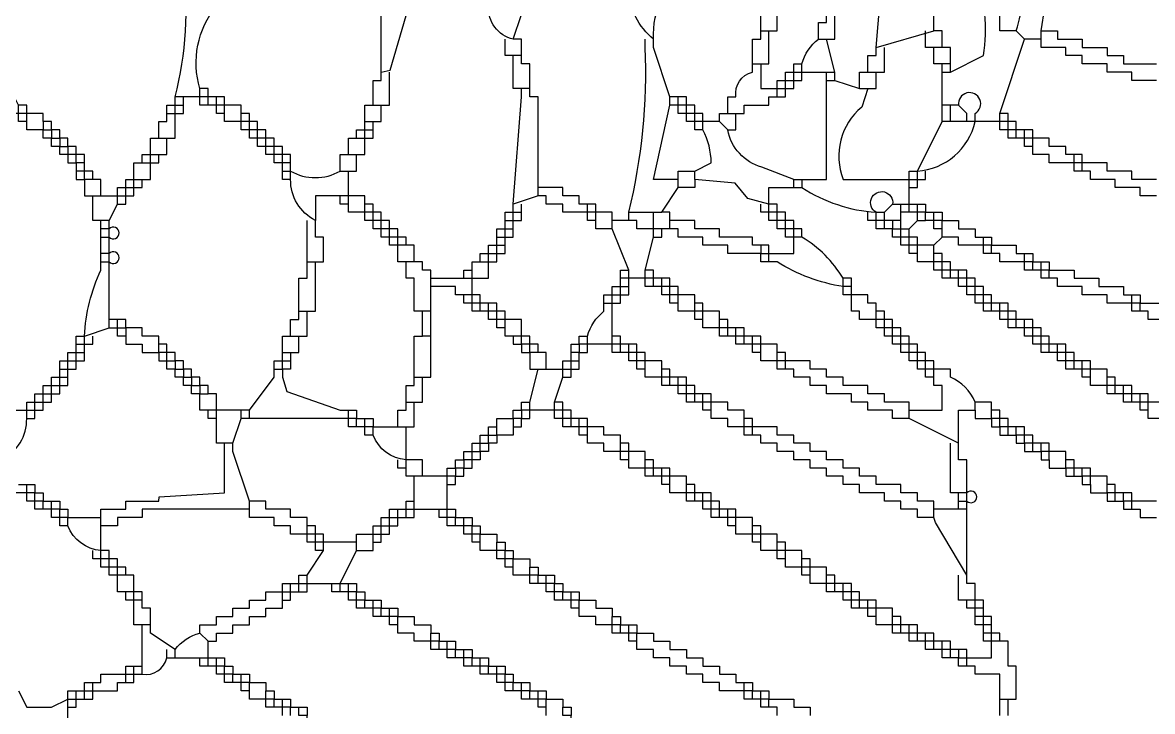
# Model space of a CAD drawing. Extents: x 21 to 958, y 17 to 450.
# Drawn here: x 709.5 to 846.5, y 216.5 to 300 of the extents above; entities that cross this region are included whole.
import ezdxf

# ---------------------------------------------------------------- set-up
doc = ezdxf.new("R2010")
doc.units = 0
doc.layers.get('0').update_dxf_attribs({"linetype": 'CONTINUOUS'})

msp = doc.modelspace()

# ---------------------------------------------------------------- linework, layer by layer
at = {"color": 255, "linetype": 'CONTINUOUS'}
for points in [[(821, 294), (822, 294), (826, 296, 0.136088), (825, 306), (826, 307, -0.232909), (826, 318), (827, 318), (827, 320), (827, 321), (827, 323), (828, 323), (828, 324), (828, 325), (828, 329), (828, 330)], [(830, 286), (830, 287), (829, 287), (829, 288), (828, 288), (828, 289), (831, 298), (830, 299), (828, 299), (828, 306), (828, 307, 0.10594), (829, 320), (827, 320), (826, 320)], [(786, 298, -0.216609), (783, 304), (783, 305), (783, 306), (781, 306), (781, 308), (780, 308), (780, 309), (779, 309), (779, 310), (779, 311), (779, 315)], [(712, 288), (712, 287), (713, 287), (713, 286), (714, 286), (714, 285), (715, 285), (715, 284), (715, 283), (716, 283), (716, 282), (716, 281), (717, 281), (717, 279), (719, 279), (721, 279), (722, 279), (722, 280), (723, 280), (723, 281), (723, 283), (724, 283), (724, 284), (725, 284), (725, 286), (726, 286), (728, 286), (728, 288), (728, 289), (728, 290), (728, 291, 0.092983), (729, 307)], [(794, 288), (794, 289), (795, 289), (795, 291), (796, 291, -0.389934), (798, 294), (798, 295), (798, 298), (799, 298), (799, 299), (799, 305), (799, 306), (799, 307)], [(830, 299, 0.081487), (831, 307), (828, 307), (826, 307), (825, 306), (823, 306), (822, 306)], [(732, 290), (731, 290), (731, 291), (731, 292, -0.249213), (733, 302), (735, 302), (735, 303), (736, 303), (736, 304), (736, 305), (737, 305)], [(788, 275), (788, 276), (788, 277), (787, 277), (789, 280), (789, 281), (786, 281), (788, 290), (788, 291), (786, 297), (786, 298, -0.116062), (787, 303)], [(772, 279), (772, 280), (772, 291), (771, 291), (771, 292), (771, 295), (770, 295), (770, 296), (770, 298), (769, 298, -0.370696), (766, 302)], [(801, 291), (801, 292), (801, 293), (802, 293), (802, 294), (803, 294), (803, 295), (804, 295, -0.165178), (806, 298), (808, 298), (808, 300), (808, 301)], [(783, 276), (783, 277, 0.071872), (785, 297), (785, 298)], [(744, 271), (746, 271), (746, 274), (745, 274), (745, 275), (745, 276, -0.28398), (742, 281), (742, 282), (742, 283), (742, 284), (741, 284), (741, 285), (740, 285), (740, 286), (739, 286), (739, 287), (738, 287), (738, 288), (737, 288), (737, 289), (736, 289), (736, 290), (734, 290), (734, 291), (732, 291), (732, 292), (731, 292)], [(812, 292), (811.25, 289.75, 0.323354), (809, 281), (817, 281), (817, 282), (818, 282, 0.333072), (825, 288), (824, 288), (822, 288), (821, 288)], [(791, 281), (791, 282), (793, 283, 0.11832), (792, 287), (791, 287), (791, 288), (791, 289), (790, 289), (789, 289), (789, 290), (789, 291)], [(847, 279), (845, 279), (845, 280), (844, 280), (842, 280), (842, 281), (841, 281), (839, 281), (839, 282), (838, 282), (837, 282), (837, 283), (836, 283), (834, 283), (834, 284), (832, 284), (832, 285), (831, 285), (831, 286), (830, 286), (829, 286), (829, 287), (828, 287), (828, 288), (825, 288), (825, 289, 1.868517), (823, 290), (821, 290)], [(803, 281), (799.12, 282.47, -0.282393), (795, 287), (796, 287), (796, 289)], [(741, 282), (742, 282, 0.265564), (748, 282), (750, 282), (750, 284)], [(804, 281), (804, 280, 0.126821), (813, 277, -1.868517), (815, 278), (817, 278), (819, 278), (819, 277), (821, 277), (821, 276), (823, 276), (823, 275), (825, 275), (825, 274), (827, 274), (827, 273), (830, 273), (830, 272), (832, 272), (832, 271), (834, 271), (834, 270), (837, 270), (837, 269), (840, 269), (840, 268), (843, 268), (843, 267), (845, 267), (845, 266), (849, 266)], [(847, 242), (844, 242), (844, 243), (842, 243), (842, 244), (841, 244), (841, 245), (839, 245), (839, 246), (837, 246), (837, 247), (836, 247), (836, 248), (834, 248), (834, 249), (832, 249), (832, 250), (831, 250), (831, 251), (829, 251), (829, 252), (828, 252), (828, 253), (827, 253), (827, 254), (825, 254, 0.203035), (822, 257), (822, 258), (820, 258), (820, 259), (819, 259), (819, 260), (818, 260), (818, 261), (817, 261), (817, 262), (816, 262), (816, 263), (815, 263), (815, 264), (814, 264), (814, 265), (813, 265), (813, 266), (812, 266), (812, 267), (810, 267), (809, 267), (809, 268, -0.104149), (801, 271), (800, 271), (799, 271), (799, 272), (798, 272), (795, 272), (795, 273), (794, 273), (792, 273), (792, 274), (791, 274), (789, 274), (789, 275), (788, 275), (786, 275), (784, 275), (784, 276), (783, 276), (781, 276), (781, 277), (779, 277), (779, 278), (777, 278), (777, 279), (775, 279), (775, 280), (772, 280)], [(817, 252), (817, 253), (821, 253), (821, 256), (820, 256), (820, 257), (820, 258), (819, 258), (818, 258), (818, 259), (818, 260), (817, 260), (817, 261), (816, 261), (816, 262), (815, 262), (814, 262), (814, 263), (813, 263), (813, 264), (811, 264), (811, 265), (810, 265), (810, 267), (810, 268), (810, 269), (809, 269, 0.120666), (804, 274), (803, 274), (802, 274), (802, 275), (801, 275), (801, 276), (800, 276), (800, 277), (799, 277), (799, 278)], [(710, 252), (711, 252), (711, 253), (712, 253), (712, 254), (713, 254), (713, 255), (714, 255), (714, 256), (715, 256), (715, 257), (715, 258), (715, 259), (716, 259), (717, 259), (717, 260), (717, 261), (717, 262, -0.095686), (719, 270), (719, 271), (719, 272), (719, 273), (719, 274), (719, 275), (719, 276)], [(719, 274), (720, 274, 2.414214), (720, 275), (719, 275)], [(719, 271), (720, 271, 2.414214), (720, 272), (719, 272)], [(769, 262), (769, 261), (770, 261), (770, 260), (771, 260), (771, 258), (773, 258), (775, 258), (776, 258), (777, 258), (777, 259), (777, 260), (778, 260), (778, 261), (778, 262, -0.165178), (780, 265), (780, 266), (780, 267), (781, 267), (781, 268), (782, 268), (782, 269), (782, 270), (783, 270)], [(707, 247, 0.28398), (710, 252), (710, 253), (710, 254), (711, 254), (711, 255), (712, 255), (712, 256), (713, 256), (713, 257), (714, 257), (715, 257)], [(828, 218), (828, 221), (825, 221), (825, 222), (824, 222), (823, 222), (823, 223), (822, 223), (821, 223), (821, 224), (820, 224), (819, 224), (819, 225), (818, 225), (817, 225), (817, 226), (816, 226), (815, 226), (815, 227), (813, 227), (813, 228), (812, 228), (812, 229), (811, 229), (811, 230), (810, 230), (809, 230), (809, 231), (808, 231), (807, 231), (807, 232), (805, 232), (805, 233), (804, 233), (804, 234), (802, 234), (802, 235), (801, 235), (801, 236), (799, 236), (799, 237), (798, 237), (798, 238), (796, 238), (796, 239), (795, 239), (795, 240), (794, 240), (794, 241), (793, 241), (792, 241), (792, 242), (791, 242), (790, 242), (790, 243), (788, 243), (788, 244), (787, 244), (787, 245), (786, 245), (785, 245), (785, 246), (783, 246), (783, 247), (782, 247), (782, 248), (780, 248), (780, 249), (778, 249), (778, 250), (777, 250), (777, 251), (776, 251), (776, 252), (775, 252), (775, 253), (774, 253), (771, 253), (770, 253), (770, 252), (769, 252), (769, 251), (769, 250), (767, 250), (767, 249), (766, 249), (766, 248), (765, 248), (765, 247), (764, 247), (763, 247), (763, 246), (762, 246), (762, 245), (761, 245), (758, 245), (758, 247), (756, 247, -0.290468), (752, 250), (752, 251), (751, 251), (751, 252)], [(823, 242), (824, 242, 2.414214), (824, 243), (822, 243), (822, 247), (822, 248), (822, 249)], [(722, 233), (722, 234), (721, 234), (721, 235), (720, 235), (720, 236), (719, 236, -0.290468), (715, 239), (715, 240), (714, 240), (714, 241), (713, 241), (713, 242)], [(728, 224, -0.165178), (731, 226), (731, 227), (733, 227), (733, 228), (735, 228), (735, 229), (737, 229), (737, 230), (739, 230), (739, 231), (741, 231), (741, 232), (743, 232), (743, 233), (744, 233)], [(715, 217), (716, 217), (716, 218), (717, 218), (718, 218), (718, 219), (719, 219), (721, 219), (721, 220), (722, 220), (723, 220), (723, 221), (724, 221, 0.389934), (727, 223), (727, 224)]]:
    msp.add_lwpolyline(points, format="xyb", dxfattribs=at)
for points in [[(753, 294), (754.06, 294.24), (756.5, 302.5), (757, 304), (757, 305), (754, 309), (754, 313), (753, 313), (753, 315), (752, 315), (750, 315), (750, 317), (750, 318), (749, 318), (749, 319), (749, 320), (749, 321), (749, 322), (749, 324), (750, 324), (750, 325), (751, 325), (753, 325), (753, 327)], [(806, 298), (806, 300), (807, 300), (807, 301), (807, 305), (808, 305), (808, 306), (808, 308), (809, 309), (809, 314), (808, 314), (808, 315), (808, 316), (807, 316)], [(822, 294), (822, 295), (822, 297), (821, 297), (821, 299), (820, 299), (820, 302), (819, 302), (818, 301), (816, 301), (815, 309), (815, 315), (815, 316)], [(769, 298), (770, 301), (770, 302), (770, 303), (771, 303), (771, 304), (772, 304), (772, 305), (773, 305), (773, 307), (774, 307), (774, 308), (775, 308), (777, 308), (777, 310)], [(752, 290), (752, 293), (753, 293), (753, 294), (753, 309)], [(812, 294), (812, 296), (813, 296), (813, 297), (814, 309)], [(799, 299), (801, 299), (801, 305), (800, 305), (800, 306), (800, 307)], [(798, 295), (800, 295), (800, 298), (800, 299)], [(813, 297), (820, 299)], [(821, 297), (819, 297), (819, 299)], [(833, 299), (835, 299), (835, 298), (838, 298), (838, 297), (841, 297), (841, 296), (843, 296), (843, 295), (847, 295)], [(770, 296), (768, 296), (768, 298)], [(808, 293), (808, 294), (807, 298)], [(771, 292), (769, 292), (769, 295), (769, 296)], [(811, 292), (811, 294), (812, 294), (814, 294), (814, 296), (814, 297)], [(822, 295), (820, 295), (820, 297)], [(795, 289), (797, 289), (797, 290), (800, 290), (800, 291), (801, 291), (802, 291), (802, 292), (803, 292), (803, 293), (803, 294), (804, 294), (804, 295)], [(799, 295), (799, 294), (799, 292), (801, 292), (802, 292), (802, 293), (803, 293), (804, 293), (804, 294), (808, 294)], [(817, 277), (817, 278), (817, 280), (817, 281), (818, 281), (818, 282), (821, 288), (821, 289), (821, 290), (821, 294), (821, 295)], [(748, 282), (748, 284), (749, 284), (749, 286), (750, 286), (750, 287), (751, 287), (751, 288), (751, 290), (752, 290), (754, 290), (754, 293), (754, 294)], [(803, 280), (803, 281), (807, 281), (807, 293), (807, 294)], [(807, 293), (808, 293), (811, 292), (813, 292), (813, 294)], [(710, 288), (709, 288), (709, 289), (709, 290), (708, 292), (708, 293)], [(763, 269), (763, 270), (764, 270), (764, 271), (765, 271), (765, 272), (766, 272), (767, 272), (768, 272), (768, 273), (768, 274), (769, 274), (769, 275), (769, 276), (769, 277), (769, 278), (770, 291), (770, 292)], [(727, 289), (728, 289), (729, 289), (729, 290), (729, 291)], [(742, 283), (741, 283), (741, 284), (740, 284), (740, 285), (739, 285), (739, 286), (738, 286), (737, 286), (737, 287), (736, 287), (736, 288), (734, 288), (734, 289), (733, 289), (733, 290), (732, 290), (732, 291), (731, 291), (728, 291)], [(734, 289), (734, 290), (733, 290), (733, 291)], [(795, 287), (794, 288), (792, 288), (792, 289), (791, 289), (791, 290), (790, 290), (790, 291), (788, 291)], [(719, 279), (719, 281), (718, 281), (718, 282), (717, 282), (717, 283), (717, 284), (716, 284), (716, 285), (715, 285), (715, 286), (714, 286), (714, 287), (713, 287), (713, 288), (712, 288), (712, 289), (710, 289), (710, 290), (709, 290)], [(726, 286), (726, 288), (727, 288), (727, 289), (727, 290), (728, 290), (729, 290)], [(751, 288), (753, 288), (753, 290)], [(792, 287), (792, 288), (791, 288), (790, 288), (790, 289), (790, 290), (789, 290), (788, 290)], [(822, 288), (822, 289), (822, 290)], [(717, 283), (716, 283), (716, 284), (715, 284), (714, 284), (714, 285), (713, 285), (713, 286), (712, 286), (712, 287), (710, 287), (710, 288), (710, 289), (709, 289), (707, 289), (707, 288), (705, 288)], [(742, 281), (741, 281), (741, 282), (741, 283), (740, 283), (740, 284), (739, 284), (739, 285), (738, 285), (738, 286), (738, 287), (737, 287), (737, 288), (736, 288), (736, 289)], [(749, 284), (751, 284), (751, 286), (752, 286), (752, 287), (752, 288)], [(847, 281), (844, 281), (844, 282), (841, 282), (841, 283), (838, 283), (838, 284), (836, 284), (836, 285), (834, 285), (834, 286), (832, 286), (832, 287), (830, 287), (830, 288), (829, 288), (829, 289), (828, 289)], [(750, 286), (751, 286), (751, 287), (752, 287)], [(832, 285), (832, 286), (831, 286), (831, 287)], [(720, 263), (720, 264), (720, 270), (720, 271), (720, 272), (720, 273), (720, 274), (720, 275), (720, 276), (721, 278), (721, 279), (721, 280), (722, 280), (722, 281), (723, 281), (725, 281), (725, 283), (725, 284), (727, 284), (727, 286)], [(724, 283), (725, 283), (726, 283), (726, 284)], [(838, 282), (838, 283), (837, 283), (837, 284)], [(718, 281), (717, 281), (717, 282), (716, 282)], [(721, 278), (722, 278), (722, 279), (723, 279), (723, 280), (724, 280), (724, 281)], [(749, 278), (749, 279), (749, 282)], [(789, 281), (789, 282), (791, 282)], [(804, 274), (804, 275), (803, 275), (803, 276), (802, 276), (802, 277), (801, 277), (800, 277), (800, 278), (797.46, 278.69), (795.9, 280.52), (791, 281), (791, 280), (789, 280)], [(817, 280), (818, 280), (818, 281), (819, 281), (819, 282)], [(800, 271), (800, 272), (803, 272), (803, 274), (803, 275), (802, 275), (802, 276), (801, 276), (801, 277), (801, 278), (800, 278), (800, 280), (803, 280), (804, 280)], [(720, 276), (718, 276), (718, 279)], [(757, 271), (757, 273), (756, 273), (756, 274), (755, 274), (755, 275), (754, 275), (754, 276), (753, 276), (753, 277), (752, 277), (752, 278), (751, 278), (751, 279), (749, 279), (745, 279), (745, 276)], [(756, 273), (755, 273), (755, 274), (754, 274), (754, 275), (753, 275), (752, 275), (752, 276), (751, 276), (751, 277), (749, 277), (749, 278), (748, 278), (748, 279)], [(781, 275), (779, 275), (779, 276), (778, 276), (778, 277), (777, 277), (775, 277), (775, 278), (773, 278), (773, 279), (772, 279), (769, 278)], [(773, 258), (773, 260), (772, 260), (772, 261), (771, 261), (771, 262), (770, 262), (770, 264), (768, 264), (768, 265), (767, 265), (767, 266), (765, 266), (765, 267), (764, 267), (762, 267), (762, 268), (761, 268), (760, 268), (759, 268), (759, 269), (759, 270), (758, 270), (758, 271), (757, 271), (755, 271), (755, 273), (754, 273), (754, 274), (753, 274), (753, 275), (753, 276), (752, 276), (752, 277), (751, 277), (751, 278)], [(759, 269), (763, 269), (764, 269), (766, 269), (766, 271), (766, 272), (766, 273), (767, 273), (767, 274), (767, 275), (768, 275), (768, 276), (768, 277), (769, 277), (770, 277)], [(768, 276), (769, 276), (770, 276), (770, 277), (770, 278)], [(779, 276), (779, 277), (778, 277), (778, 278)], [(783, 277), (787, 277)], [(786, 268), (786, 269), (785, 269), (785, 270), (786, 274), (786, 275), (786, 277)], [(848, 252), (846, 252), (846, 253), (845, 253), (845, 254), (844, 254), (843, 254), (843, 255), (842, 255), (841, 255), (841, 256), (839, 256), (839, 257), (838, 257), (838, 258), (837, 258), (836, 258), (836, 259), (835, 259), (835, 260), (834, 260), (834, 261), (833, 261), (832, 261), (832, 262), (831, 262), (831, 263), (830, 263), (829, 263), (829, 264), (828, 264), (828, 265), (827, 265), (827, 266), (826, 266), (826, 267), (825, 267), (824, 267), (824, 268), (823, 268), (823, 269), (822, 269), (821, 269), (821, 270), (820, 270), (820, 271), (818, 271), (818, 272), (817, 272), (817, 273), (816, 273), (816, 274), (815, 274), (815, 275), (814, 275), (813, 275), (813, 276), (812, 276), (812, 277)], [(816, 276), (814, 276), (813, 276), (813, 277), (814, 277), (815, 278)], [(814, 275), (814, 276), (814, 277)], [(818, 272), (818, 273), (818, 274), (817, 274), (816, 274), (816, 275), (816, 276), (816, 277), (816, 278)], [(821, 275), (820, 275), (820, 276), (819, 276), (819, 277), (818, 277), (817, 277), (816, 277)], [(818, 276), (818, 277), (818, 278)], [(821, 274), (821, 275), (821, 276), (820, 276), (820, 277)], [(742, 262), (742, 264), (743, 264), (743, 265), (743, 269), (744, 269), (744, 270), (744, 271), (744, 274), (744, 275), (744, 276)], [(782, 260), (781, 260), (781, 261), (781, 262), (781, 265), (781, 266), (781, 267), (782, 267), (783, 267), (783, 268), (783, 269), (783, 270), (781, 275), (781, 276)], [(799, 273), (799, 272), (800, 272), (800, 273), (798, 273), (798, 274), (794, 274), (794, 275), (791, 275), (791, 276), (788, 276)], [(815, 276), (815, 275), (816, 275), (817, 275), (818, 276), (819, 276)], [(767, 274), (768, 274), (768, 275), (769, 275)], [(786, 274), (787, 274), (787, 275)], [(849, 264), (846, 264), (846, 265), (845, 265), (844, 265), (844, 266), (843, 266), (841, 266), (841, 267), (840, 267), (838, 267), (838, 268), (837, 268), (835, 268), (835, 269), (834, 269), (833, 269), (833, 270), (832, 270), (831, 270), (831, 271), (830, 271), (828, 271), (828, 272), (827, 272), (826, 272), (826, 273), (825, 273), (823, 273), (823, 274), (821, 274), (820, 273), (818, 273), (817, 273), (817, 274), (817, 275)], [(765, 271), (766, 271), (767, 271), (767, 272), (767, 273), (768, 273)], [(822, 269), (822, 270), (821, 270), (821, 271), (820, 271), (820, 272), (820, 273)], [(827, 272), (827, 273), (826, 273), (826, 274)], [(848, 254), (846, 254), (846, 255), (844, 255), (844, 256), (842, 256), (842, 257), (841, 257), (841, 258), (839, 258), (839, 259), (837, 259), (837, 260), (836, 260), (836, 261), (834, 261), (834, 262), (833, 262), (833, 263), (832, 263), (832, 264), (830, 264), (830, 265), (829, 265), (829, 266), (827, 266), (827, 267), (826, 267), (826, 268), (825, 268), (825, 269), (824, 269), (824, 270), (822, 270), (822, 271), (821, 271), (821, 272), (820, 272)], [(832, 270), (832, 271), (831, 271), (831, 272)], [(743, 265), (745, 265), (745, 269), (745, 270), (745, 271)], [(759, 265), (757, 265), (757, 269), (756, 269), (756, 271)], [(765, 265), (765, 266), (764, 266), (764, 267), (764, 269), (764, 270)], [(817, 253), (817, 254), (814, 254), (814, 255), (812, 255), (812, 256), (809, 256), (809, 257), (807, 257), (807, 258), (805, 258), (805, 259), (802, 259), (802, 260), (801, 260), (801, 261), (799, 261), (799, 262), (797, 262), (797, 263), (795, 263), (795, 264), (794, 264), (794, 265), (792, 265), (792, 266), (791, 266), (791, 267), (789, 267), (789, 268), (788, 268), (788, 269), (786, 269), (786, 270), (785, 270)], [(827, 265), (826, 265), (826, 266), (825, 266), (825, 267), (825, 268), (824, 268), (824, 269), (823, 269), (823, 270)], [(834, 269), (834, 270), (833, 270), (833, 271)], [(823, 249), (817, 252), (815, 252), (815, 253), (814, 253), (812, 253), (812, 254), (810, 254), (810, 255), (809, 255), (807, 255), (807, 256), (805, 256), (805, 257), (803, 257), (803, 258), (802, 258), (801, 258), (801, 259), (799, 259), (799, 260), (798, 260), (798, 261), (797, 261), (796, 261), (796, 262), (795, 262), (794, 262), (794, 263), (792, 263), (792, 264), (791, 264), (791, 265), (789, 265), (789, 266), (789, 267), (788, 267), (787, 267), (787, 268), (786, 268), (785, 268), (785, 269), (783, 269), (782, 269)], [(789, 266), (788, 266), (788, 267), (788, 268), (787, 268), (787, 269)], [(810, 268), (809, 268), (809, 269)], [(757, 257), (759, 257), (759, 262), (759, 263), (759, 264), (759, 265), (759, 268)], [(780, 266), (781, 266), (782, 266), (782, 267), (782, 268), (783, 268)], [(772, 260), (771, 260), (771, 261), (770, 261), (770, 262), (768, 262), (768, 263), (767, 263), (767, 264), (766, 264), (766, 265), (765, 265), (764, 265), (764, 266), (763, 266), (763, 267)], [(768, 263), (768, 264), (767, 264), (767, 265), (766, 265), (766, 266)], [(792, 264), (792, 265), (791, 265), (791, 266)], [(830, 263), (830, 264), (829, 264), (829, 265), (828, 265), (828, 266)], [(845, 265), (845, 266), (844, 266), (844, 267)], [(737, 252), (737, 253), (740, 257), (740, 258), (740, 259), (741, 259), (741, 260), (741, 262), (742, 262), (744, 262), (744, 264), (744, 265)], [(759, 262), (758, 262), (758, 263), (758, 264), (758, 265)], [(820, 257), (819, 257), (819, 258), (819, 259), (818, 259), (817, 259), (817, 260), (816, 260), (816, 261), (815, 261), (815, 262), (815, 263), (814, 263), (814, 264), (813, 264), (813, 265)], [(735, 249), (733, 249), (733, 252), (733, 253), (733, 255), (732, 255), (732, 256), (731, 256), (731, 257), (730, 257), (730, 258), (729, 258), (729, 259), (728, 259), (728, 260), (727, 260), (727, 261), (726, 261), (726, 262), (724, 262), (724, 263), (722, 263), (722, 264), (720, 264)], [(722, 262), (721, 262), (721, 263), (721, 264)], [(795, 262), (795, 263), (794, 263), (794, 264)], [(834, 260), (833, 260), (833, 261), (833, 262), (832, 262), (832, 263), (831, 263), (831, 264)], [(708, 253), (710, 253), (711, 253), (711, 254), (712, 254), (712, 255), (713, 255), (713, 256), (714, 256), (714, 257), (714, 258), (714, 259), (715, 259), (715, 260), (716, 260), (716, 261), (716, 262), (717, 262), (720, 263), (721, 263), (722, 263), (722, 262), (722, 261), (724, 261), (724, 260), (726, 260), (726, 259), (727, 259), (728, 259), (728, 258), (729, 258), (729, 257), (730, 257), (730, 256), (731, 256), (731, 255), (732, 255)], [(716, 261), (717, 261), (718, 261), (718, 262)], [(741, 260), (743, 260), (743, 262)], [(776, 251), (775, 251), (775, 252), (774, 252), (774, 253), (774, 254), (775, 257), (775, 258), (775, 259), (776, 259), (776, 260), (776, 261), (777, 261), (777, 262), (778, 262)], [(824, 241), (823, 241), (820, 241), (820, 242), (818, 242), (818, 243), (816, 243), (816, 244), (813, 244), (813, 245), (811, 245), (811, 246), (809, 246), (809, 247), (807, 247), (807, 248), (805, 248), (805, 249), (803, 249), (803, 250), (801, 250), (801, 251), (798, 251), (798, 252), (797, 252), (797, 253), (795, 253), (795, 254), (793, 254), (793, 255), (791, 255), (791, 256), (790, 256), (790, 257), (788, 257), (788, 258), (787, 258), (787, 259), (785, 259), (785, 260), (784, 260), (784, 261), (782, 261), (782, 262), (781, 262)], [(797, 261), (797, 262), (796, 262), (796, 263)], [(799, 260), (799, 261), (798, 261), (798, 262)], [(737, 253), (733, 253), (731, 253), (731, 255), (730, 255), (730, 256), (729, 256), (729, 257), (728, 257), (728, 258), (727, 258), (727, 259), (727, 260), (726, 260), (726, 261)], [(820, 240), (818, 240), (818, 241), (816, 241), (816, 242), (814, 242), (814, 243), (813, 243), (811, 243), (811, 244), (809, 244), (809, 245), (807, 245), (807, 246), (805, 246), (805, 247), (803, 247), (803, 248), (801, 248), (801, 249), (799, 249), (799, 250), (798, 250), (797, 250), (797, 251), (795, 251), (795, 252), (793, 252), (793, 253), (792, 253), (792, 254), (791, 254), (791, 255), (790, 255), (789, 255), (789, 256), (788, 256), (787, 256), (787, 257), (785, 257), (785, 258), (785, 259), (784, 259), (783, 259), (783, 260), (782, 260), (782, 261), (781, 261), (778, 261), (777, 261), (777, 260), (776, 260)], [(785, 258), (784, 258), (784, 259), (784, 260), (783, 260), (783, 261)], [(837, 258), (837, 259), (836, 259), (836, 260), (835, 260), (835, 261)], [(714, 258), (715, 258), (716, 258), (716, 259), (716, 260), (717, 260)], [(740, 258), (741, 258), (741, 259), (742, 259)], [(742, 260), (742, 259), (742, 258), (741, 258), (741, 257), (741.54, 255.27), (748, 253), (750, 253), (750, 252), (752, 252), (752, 251), (755, 251), (757, 251), (757, 253), (757, 254)], [(775, 257), (776, 257), (776, 258), (776, 259), (777, 259)], [(802, 258), (802, 259), (801, 259), (801, 260)], [(839, 257), (839, 258), (838, 258), (838, 259)], [(769, 251), (770, 251), (770, 252), (771, 252), (771, 253), (771, 254), (772, 258)], [(788, 256), (788, 257), (787, 257), (787, 258)], [(756, 254), (758, 254), (758, 256), (758, 257)], [(791, 254), (790, 254), (790, 255), (790, 256), (789, 256), (789, 257)], [(842, 255), (842, 256), (841, 256), (841, 257)], [(793, 253), (793, 254), (792, 254), (792, 255)], [(844, 254), (844, 255), (843, 255), (843, 256)], [(846, 253), (846, 254), (845, 254), (845, 255)], [(762, 239), (762, 240), (761, 240), (761, 241), (761, 244), (761, 245), (761, 246), (762, 246), (762, 247), (763, 247), (763, 248), (764, 248), (764, 249), (765, 249), (765, 250), (766, 250), (766, 251), (767, 251), (767, 252), (769, 252), (769, 253), (770, 253), (770, 254), (771, 254)], [(823, 224), (823, 223), (824, 223), (824, 224), (822, 224), (822, 225), (820, 225), (820, 226), (818, 226), (818, 227), (816, 227), (816, 228), (815, 228), (815, 229), (813, 229), (813, 230), (811, 230), (811, 231), (810, 231), (810, 232), (808, 232), (808, 233), (807, 233), (807, 234), (805, 234), (805, 235), (804, 235), (804, 236), (802, 236), (802, 237), (801, 237), (801, 238), (799, 238), (799, 239), (798, 239), (798, 240), (796, 240), (796, 241), (794, 241), (794, 242), (793, 242), (793, 243), (791, 243), (791, 244), (790, 244), (790, 245), (788, 245), (788, 246), (786, 246), (786, 247), (785, 247), (785, 248), (783, 248), (783, 249), (782, 249), (782, 250), (780, 250), (780, 251), (778, 251), (778, 252), (776, 252), (776, 253), (775, 253), (775, 254), (774, 254)], [(824, 222), (824, 223), (827, 223), (827, 225), (826, 225), (826, 226), (826, 227), (825, 227), (825, 228), (825, 229), (825, 230), (825, 232), (824, 232), (824, 233), (824, 241), (824, 242), (824, 243), (824, 247), (823, 247), (823, 248), (823, 249), (823, 253), (825, 253), (825, 254)], [(733, 252), (732, 252), (732, 253)], [(737, 241), (737, 242), (735, 248), (735, 249), (736, 252), (736, 253)], [(750, 251), (750, 252), (749, 252), (749, 253)], [(825, 253), (825, 252), (827, 252), (827, 251), (828, 251), (828, 250), (829, 250), (830, 250), (830, 249), (831, 249), (831, 248), (832, 248), (833, 248), (833, 247), (834, 247), (834, 246), (836, 246), (836, 245), (837, 245), (838, 245), (838, 244), (839, 244), (839, 243), (841, 243), (841, 242), (842, 242), (843, 242), (843, 241), (844, 241), (845, 241), (845, 240), (847, 240)], [(829, 250), (829, 251), (828, 251), (828, 252), (827, 252), (827, 253)], [(752, 250), (751, 250), (751, 251), (750, 251), (749, 251), (749, 252), (748, 252), (737, 252), (736, 252)], [(756, 246), (756, 247), (756, 251)], [(761, 244), (762, 244), (762, 245), (763, 245), (763, 246), (764, 246), (764, 247), (764, 248), (765, 248), (765, 249), (766, 249), (766, 250), (767, 250), (767, 251)], [(778, 250), (778, 251), (777, 251), (777, 252)], [(798, 250), (798, 251), (797, 251), (797, 252)], [(832, 248), (832, 249), (831, 249), (831, 250), (830, 250), (830, 251)], [(709, 244), (711, 244), (711, 243), (712, 243), (712, 242), (714, 242), (714, 241), (715, 241), (715, 240), (719, 240), (719, 241), (722, 241), (722, 242), (726, 242), (726.06, 242.51), (734, 243), (734, 248), (734, 249)], [(783, 247), (783, 248), (782, 248), (782, 249)], [(834, 247), (834, 248), (833, 248), (833, 249)], [(758, 245), (756, 245), (756, 246), (755, 246), (755, 247)], [(786, 245), (786, 246), (785, 246), (785, 247)], [(837, 245), (837, 246), (836, 246), (836, 247)], [(788, 244), (788, 245), (787, 245), (787, 246)], [(839, 244), (839, 245), (838, 245), (838, 246)], [(712, 241), (711, 241), (711, 242), (711, 243), (710, 243), (710, 244)], [(756, 240), (756, 241), (757, 241), (757, 242), (757, 245)], [(791, 242), (791, 243), (790, 243), (790, 244)], [(842, 242), (842, 243), (841, 243), (841, 244)], [(715, 239), (714, 239), (714, 240), (713, 240), (713, 241), (712, 241), (712, 242), (711, 242), (710, 242), (710, 243), (709, 243), (707, 243)], [(794, 240), (793, 240), (793, 241), (793, 242), (792, 242), (792, 243)], [(823, 241), (823, 242), (823, 243)], [(844, 241), (844, 242), (843, 242), (843, 243)], [(750, 237), (746, 237), (746, 238), (745, 238), (745, 239), (744, 239), (744, 240), (742, 240), (742, 241), (739, 241), (739, 242), (737, 242)], [(748, 231), (748, 232), (750, 236), (750, 237), (750, 238), (752, 238), (752, 239), (753, 239), (753, 240), (754, 240), (754, 241), (756, 241), (756, 242), (757, 242)], [(746, 236), (746, 237), (745, 237), (744, 237), (744, 238), (742, 238), (742, 239), (740, 239), (740, 240), (739, 240), (737, 240), (737, 241), (726, 241), (725, 241), (724, 241), (724, 240), (722, 240), (721, 240), (721, 239), (719, 239)], [(725, 227), (723, 227), (723, 229), (723, 230), (723, 231), (721, 231), (721, 233), (721, 234), (720, 234), (720, 235), (719, 235), (719, 236), (719, 239), (719, 240)], [(750, 236), (752, 236), (752, 237), (752, 238), (753, 238), (753, 239), (754, 239), (755, 239), (755, 240), (756, 240), (757, 240), (757, 241), (761, 241), (762, 241), (762, 240), (764, 240), (764, 239), (765, 239), (765, 238), (767, 238), (767, 237), (768, 237), (768, 236), (769, 236), (769, 235), (771, 235), (771, 234), (772, 234), (772, 233), (774, 233), (774, 232), (775, 232), (775, 231), (777, 231), (777, 230), (779, 230), (779, 229), (781, 229), (781, 228), (782, 228), (782, 227), (784, 227), (784, 226), (786, 226), (786, 225), (788, 225), (788, 224), (790, 224), (790, 223), (792, 223), (792, 222), (794, 222), (794, 221), (796, 221), (796, 220), (798, 220), (798, 219), (800, 219), (800, 218), (803, 218), (803, 217), (805, 217), (805, 216)], [(752, 237), (753, 237), (753, 238), (754, 238), (754, 239), (754, 240), (755, 240), (755, 241)], [(801, 216), (801, 217), (800, 217), (799, 217), (799, 218), (798, 218), (797, 218), (797, 219), (796, 219), (794, 219), (794, 220), (792, 220), (792, 221), (790, 221), (790, 222), (788, 222), (788, 223), (786, 223), (786, 224), (784, 224), (784, 225), (783, 225), (783, 226), (782, 226), (781, 226), (781, 227), (779, 227), (779, 228), (777, 228), (777, 229), (776, 229), (776, 230), (775, 230), (775, 231), (774, 231), (773, 231), (773, 232), (772, 232), (771, 232), (771, 233), (769, 233), (769, 234), (768, 234), (768, 235), (767, 235), (767, 236), (765, 236), (765, 237), (764, 237), (764, 238), (763, 238), (763, 239), (762, 239), (761, 239), (761, 240), (760, 240), (760, 241)], [(765, 237), (765, 238), (764, 238), (764, 239), (763, 239), (763, 240)], [(796, 239), (796, 240), (795, 240), (795, 241)], [(824, 233), (820.2, 239.4), (820, 240), (820, 241)], [(743, 231), (744, 231), (744, 232), (744, 233), (746, 236), (745, 236), (745, 237), (745, 238), (744, 238), (744, 239)], [(799, 237), (799, 238), (798, 238), (798, 239)], [(728, 223), (728, 224), (725, 226), (725, 227), (725, 229), (724, 229), (724, 230), (724, 231), (723, 231), (723, 233), (722, 233), (721, 233), (720, 233), (720, 234), (719, 234), (719, 235), (718, 235), (718, 236)], [(769, 234), (769, 235), (768, 235), (768, 236), (767, 236), (767, 237)], [(802, 235), (802, 236), (801, 236), (801, 237)], [(805, 233), (805, 234), (804, 234), (804, 235)], [(772, 232), (772, 233), (771, 233), (771, 234)], [(775, 230), (774, 230), (774, 231), (774, 232), (773, 232), (773, 233)], [(808, 231), (808, 232), (807, 232), (807, 233)], [(828, 216), (828, 217), (828, 218), (830, 218), (830, 222), (829, 222), (829, 225), (828, 225), (828, 226), (827, 226), (827, 227), (827, 228), (826, 228), (826, 229), (826, 230), (825, 230), (823, 230), (823, 232), (823, 233)], [(732, 225), (733, 225), (733, 226), (735, 226), (735, 227), (737, 227), (737, 228), (739, 228), (739, 229), (741, 229), (741, 230), (742, 230), (742, 231), (743, 231), (743, 232), (744, 232), (748, 232), (750, 232), (750, 231), (751, 231), (751, 230), (753, 230), (753, 229), (755, 229), (755, 228), (757, 228), (757, 227), (759, 227), (759, 226), (760, 226), (760, 225), (762, 225), (762, 224), (764, 224), (764, 223), (766, 223), (766, 222), (768, 222), (768, 221), (769, 221), (769, 220), (771, 220), (771, 219), (773, 219), (773, 218), (775, 218), (775, 217), (776, 217), (776, 216)], [(741, 230), (741, 231), (742, 231), (742, 232)], [(773, 216), (773, 217), (772, 217), (772, 218), (771, 218), (770, 218), (770, 219), (769, 219), (769, 220), (768, 220), (767, 220), (767, 221), (766, 221), (765, 221), (765, 222), (764, 222), (763, 222), (763, 223), (762, 223), (761, 223), (761, 224), (760, 224), (759, 224), (759, 225), (757, 225), (757, 226), (755, 226), (755, 227), (754, 227), (754, 228), (753, 228), (752, 228), (752, 229), (751, 229), (750, 229), (750, 230), (749, 230), (749, 231), (748, 231), (747, 231), (747, 232)], [(751, 229), (751, 230), (750, 230), (750, 231), (749, 231), (749, 232)], [(811, 229), (810, 229), (810, 230), (810, 231), (809, 231), (809, 232)], [(724, 230), (723, 230), (722, 230), (722, 231)], [(777, 229), (777, 230), (776, 230), (776, 231)], [(753, 228), (753, 229), (752, 229), (752, 230)], [(755, 227), (755, 228), (754, 228), (754, 229)], [(813, 228), (813, 229), (812, 229), (812, 230)], [(826, 229), (825, 229), (824, 229), (824, 230)], [(782, 226), (782, 227), (781, 227), (781, 228)], [(816, 226), (816, 227), (815, 227), (815, 228)], [(827, 227), (826, 227), (826, 228), (825, 228)], [(724, 221), (724, 222), (724, 226), (724, 227)], [(784, 225), (784, 226), (783, 226), (783, 227)], [(818, 225), (818, 226), (817, 226), (817, 227)], [(732, 222), (732, 223), (732, 225), (731, 226)], [(760, 224), (760, 225), (759, 225), (759, 226)], [(762, 223), (762, 224), (761, 224), (761, 225)], [(820, 224), (820, 225), (819, 225), (819, 226)], [(822, 223), (822, 224), (821, 224), (821, 225)], [(828, 225), (827, 225), (827, 226), (826, 226)], [(764, 222), (764, 223), (763, 223), (763, 224)], [(709, 219), (710, 217), (713, 217), (715, 218), (715, 219), (717, 219), (717, 220), (719, 220), (719, 221), (722, 221), (722, 222), (724, 222)], [(722, 220), (722, 221), (723, 221), (723, 222)], [(727, 223), (728, 223), (732, 223), (734, 223), (734, 222), (735, 222), (735, 221), (737, 221), (737, 220), (739, 220), (739, 219), (740, 219), (740, 218), (742, 218), (742, 217), (744, 217), (744, 216)], [(741, 216), (741, 217), (740, 217), (739, 217), (739, 218), (737, 218), (737, 219), (736, 219), (736, 220), (735, 220), (734, 220), (734, 221), (733, 221), (733, 222), (732, 222), (731, 222), (731, 223)], [(735, 220), (735, 221), (734, 221), (734, 222), (733, 222), (733, 223)], [(766, 221), (766, 222), (765, 222), (765, 223)], [(769, 219), (768, 219), (768, 220), (768, 221), (767, 221), (767, 222)], [(737, 219), (737, 220), (736, 220), (736, 221)], [(717, 218), (717, 219), (718, 219), (718, 220)], [(771, 218), (771, 219), (770, 219), (770, 220)], [(798, 218), (798, 219), (797, 219), (797, 220)], [(716, 213), (716, 214), (715, 214), (715, 215), (715, 217), (715, 218), (716, 218), (716, 219)], [(740, 217), (740, 218), (739, 218), (739, 219)], [(742, 216), (742, 217), (741, 217), (741, 218)], [(773, 217), (773, 218), (772, 218), (772, 219)], [(800, 217), (800, 218), (799, 218), (799, 219)], [(829, 216), (829, 217), (829, 218)], [(744, 215), (744, 216), (743, 216), (743, 217)], [(776, 215), (776, 216), (775, 216), (775, 217)]]:
    msp.add_lwpolyline(points, dxfattribs=at)
at = {"color": 254, "linetype": 'CONTINUOUS'}
msp.add_lwpolyline([(833, 298), (833, 299), (833.45, 301.85), (837.4, 310.8, -0.298825), (840, 312), (841, 312), (842, 312), (842, 311), (855, 311)], format="xyb", dxfattribs=at)
for points in [[(847, 293), (844, 293), (844, 294), (843, 294), (841, 294), (841, 295), (838, 295), (838, 296), (836, 296), (836, 297), (835, 297), (833, 297), (833, 298), (831, 298)], [(824, 288), (824, 289), (823, 290)], [(755, 251), (755, 253), (756, 253), (756, 254), (756, 256), (757, 256), (757, 257), (757, 262), (758, 262)]]:
    msp.add_lwpolyline(points, dxfattribs=at)

doc.saveas('drawing.dxf')
